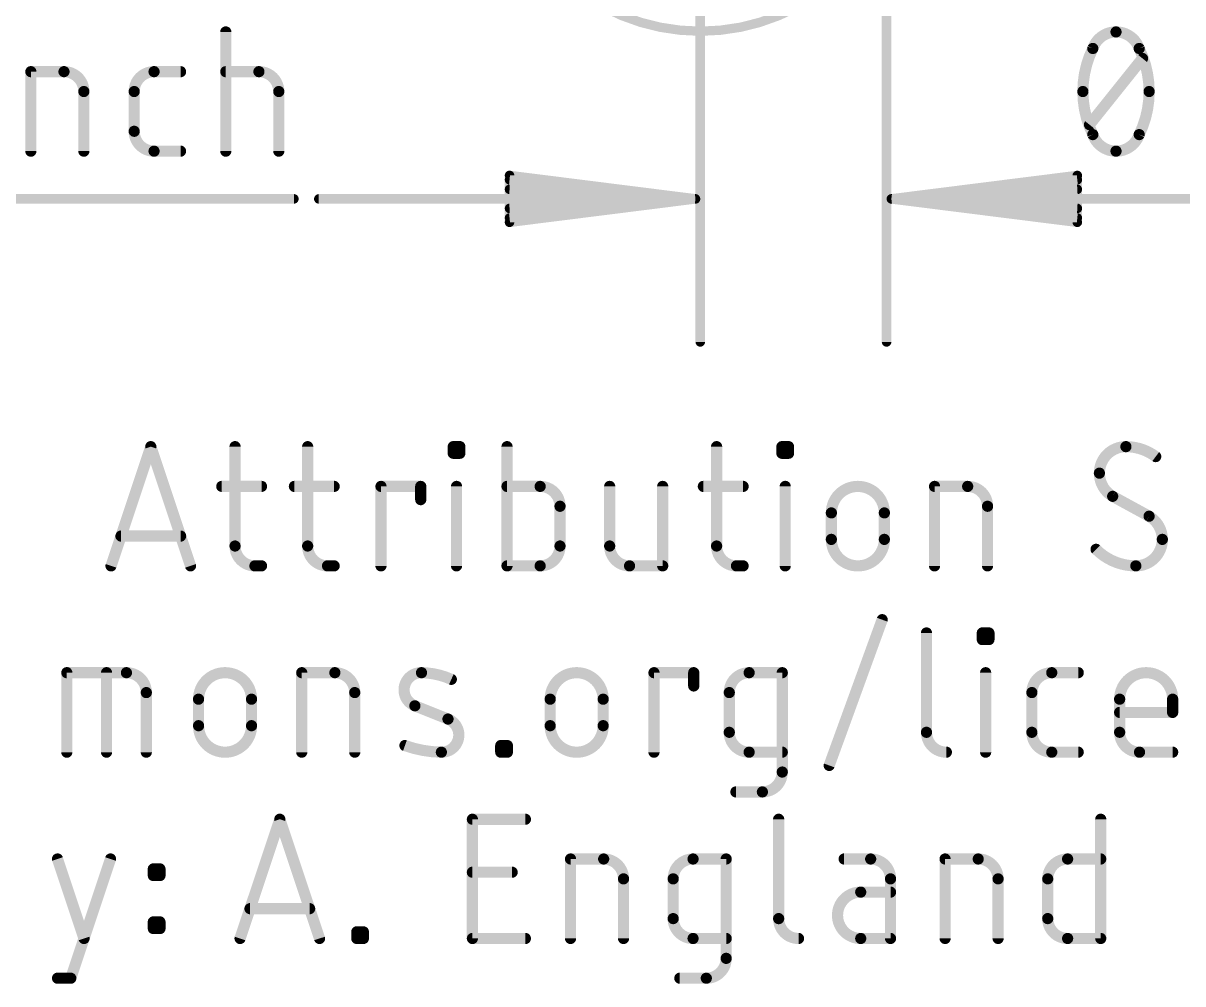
# Model space of a CAD drawing. Extents: x -33 to 53.6, y -13.2 to 65.9.
# Drawn here: x 11.09 to 26.9, y -13.24 to -0.14 of the extents above; entities that cross this region are included whole.
import ezdxf

# ---------------------------------------------------------------- set-up
doc = ezdxf.new("R2010")
doc.units = 0
for name, color, linetype in [('39', 12, 'CONTINUOUS'), ('47', 253, 'CONTINUOUS'), ('51', 253, 'CONTINUOUS')]:
    doc.layers.add(name, color=color, linetype=linetype)

msp = doc.modelspace()

# ---------------------------------------------------------------- linework, layer by layer
at = {"layer": '39', "const_width": 0.127}
msp.add_lwpolyline([(20.32, -0.254, 1), (20.32, 5.334, 1), (20.32, -0.254)], format="xyb", dxfattribs=at)
at = {"layer": '47'}
for points, const_width in [([(20.32, 2.54), (20.32, -4.49)], 0.13), ([(22.86, 2.54), (22.86, -4.49)], 0.13), ([(13.8516, -1.8893), (13.8516, -0.2637)], 0.1524), ([(25.6265, -1.5281), (26.349, -0.6249)], 0.1524), ([(11.1943, -1.8893), (11.1943, -0.8056)], 0.1524), ([(11.1943, -0.8056), (11.6458, -0.8056)], 0.1524), ([(12.8738, -0.8056), (13.235, -0.8056)], 0.1524), ([(13.8516, -0.8056), (14.3031, -0.8056)], 0.1524), ([(11.9168, -1.0765), (11.9168, -1.8893)], 0.1524), ([(12.6028, -1.6184), (12.6028, -1.0765)], 0.1524), ([(14.5741, -1.0765), (14.5741, -1.8893)], 0.1524), ([(13.235, -1.8893), (12.8738, -1.8893)], 0.1524), ([(20.255, -2.54), (17.72, -2.2208)], 0.13), ([(17.72, -2.2208), (17.72, -2.8592)], 0.13), ([(22.925, -2.54), (25.46, -2.2208)], 0.13), ([(25.46, -2.2208), (25.46, -2.8592)], 0.13), ([(20.255, -2.54), (17.72, -2.28)], 0.13), ([(20.255, -2.54), (17.72, -2.41)], 0.13), ([(22.925, -2.54), (25.46, -2.28)], 0.13), ([(22.925, -2.54), (25.46, -2.41)], 0.13), ([(2.605, -2.54), (14.7799, -2.54)], 0.13), ([(20.255, -2.54), (15.12, -2.54)], 0.13), ([(17.72, -2.8592), (20.255, -2.54)], 0.13), ([(17.72, -2.67), (20.255, -2.54)], 0.13), ([(17.72, -2.8), (20.255, -2.54)], 0.13), ([(22.925, -2.54), (35.0999, -2.54)], 0.13), ([(25.46, -2.8592), (22.925, -2.54)], 0.13), ([(25.46, -2.67), (22.925, -2.54)], 0.13), ([(25.46, -2.8), (22.925, -2.54)], 0.13), ([(14.0462, -12.6238), (14.5881, -10.9982)], 0.1524), ([(14.5881, -10.9982), (15.1299, -12.6238)], 0.1524), ([(17.2136, -12.6238), (17.2136, -10.9982)], 0.1524), ([(17.2136, -10.9982), (17.9361, -10.9982)], 0.1524), ([(21.3888, -10.9982), (21.3888, -12.3529)], 0.1524), ([(25.7796, -10.9982), (25.7796, -12.6238)], 0.1524), ([(18.5515, -12.6238), (18.5515, -11.5401)], 0.1524), ([(18.5515, -11.5401), (19.003, -11.5401)], 0.1524), ([(20.2219, -11.5401), (20.6734, -11.5401)], 0.1524), ([(20.6734, -11.5401), (20.6734, -12.8947)], 0.1524), ([(22.643, -11.5401), (22.2817, -11.5401)], 0.1524), ([(23.6577, -12.6238), (23.6577, -11.5401)], 0.1524), ([(23.6577, -11.5401), (24.1092, -11.5401)], 0.1524), ([(25.3281, -11.5401), (25.7796, -11.5401)], 0.1524), ([(17.2136, -11.7207), (17.7555, -11.7207)], 0.1524), ([(19.2739, -11.811), (19.2739, -12.6238)], 0.1524), ([(19.9509, -12.3529), (19.9509, -11.811)], 0.1524), ([(22.9139, -12.6238), (22.9139, -11.811)], 0.1524), ([(24.3801, -11.811), (24.3801, -12.6238)], 0.1524), ([(25.0571, -12.3529), (25.0571, -11.811)], 0.1524), ([(22.9139, -11.9916), (22.5075, -11.9916)], 0.1524), ([(14.9945, -12.2174), (14.1817, -12.2174)], 0.1524), ([(15.6371, -12.6238), (15.6371, -12.5335)], 0.1524), ([(15.6371, -12.5335), (15.7274, -12.5335)], 0.1524), ([(15.7274, -12.5335), (15.7274, -12.6238)], 0.1524), ([(15.7274, -12.6238), (15.6371, -12.6238)], 0.1524), ([(17.9361, -12.6238), (17.2136, -12.6238)], 0.1524), ([(20.6734, -12.6238), (20.2219, -12.6238)], 0.1524), ([(22.5075, -12.6238), (22.9139, -12.6238)], 0.1524), ([(25.7796, -12.6238), (25.3281, -12.6238)], 0.1524), ([(20.4025, -13.1657), (20.0412, -13.1657)], 0.1524)]:
    msp.add_lwpolyline(points, dxfattribs=dict(at, const_width=const_width))
for points, const_width in [([(13.8897, -0.2637, 1), (13.8135, -0.2637)], 0.0762), ([(25.9878, -0.2637, 0.3205), (25.6717, -0.4895)], 0.1524), ([(26.3038, -0.4895, 0.3205), (25.9878, -0.2637)], 0.1524), ([(25.9878, -0.2256, 1), (25.9878, -0.3018)], 0.0762), ([(25.9878, -0.3018, 1), (25.9878, -0.2256)], 0.0762), ([(25.6717, -0.4895, 0.1139), (25.5362, -1.0765)], 0.1524), ([(25.6356, -0.4771, 1), (25.7077, -0.5018)], 0.0762), ([(25.7059, -0.5062, 1), (25.6374, -0.4728)], 0.0762), ([(26.4393, -1.0765, 0.1139), (26.3038, -0.4895)], 0.1524), ([(26.3381, -0.4728, 1), (26.2696, -0.5062)], 0.0762), ([(26.2678, -0.5018, 1), (26.3399, -0.4771)], 0.0762), ([(26.3788, -0.6487, 1), (26.3192, -0.6011)], 0.0762), ([(11.2324, -0.8056, 1), (11.1562, -0.8056)], 0.0762), ([(11.1943, -0.7675, 1), (11.1943, -0.8437)], 0.0762), ([(11.9168, -1.0765, 0.4142), (11.6458, -0.8056)], 0.1524), ([(11.6458, -0.7675, 1), (11.6458, -0.8437)], 0.0762), ([(11.6458, -0.8437, 1), (11.6458, -0.7675)], 0.0762), ([(12.8738, -0.8056, 0.4142), (12.6028, -1.0765)], 0.1524), ([(12.8738, -0.7675, 1), (12.8738, -0.8437)], 0.0762), ([(12.8738, -0.8437, 1), (12.8738, -0.7675)], 0.0762), ([(13.235, -0.8437, 1), (13.235, -0.7675)], 0.0762), ([(13.8516, -0.7675, 1), (13.8516, -0.8437)], 0.0762), ([(14.5741, -1.0765, 0.4142), (14.3031, -0.8056)], 0.1524), ([(14.3031, -0.7675, 1), (14.3031, -0.8437)], 0.0762), ([(14.3031, -0.8437, 1), (14.3031, -0.7675)], 0.0762), ([(11.9549, -1.0765, 1), (11.8787, -1.0765)], 0.0762), ([(11.8787, -1.0765, 1), (11.9549, -1.0765)], 0.0762), ([(12.6409, -1.0765, 1), (12.5647, -1.0765)], 0.0762), ([(12.5647, -1.0765, 1), (12.6409, -1.0765)], 0.0762), ([(14.6122, -1.0765, 1), (14.536, -1.0765)], 0.0762), ([(14.536, -1.0765, 1), (14.6122, -1.0765)], 0.0762), ([(25.5362, -1.0765, 0.1139), (25.6717, -1.6635)], 0.1524), ([(25.5743, -1.0765, 1), (25.4981, -1.0765)], 0.0762), ([(25.4981, -1.0765, 1), (25.5743, -1.0765)], 0.0762), ([(26.3038, -1.6635, 0.1139), (26.4393, -1.0765)], 0.1524), ([(26.4774, -1.0765, 1), (26.4012, -1.0765)], 0.0762), ([(26.4012, -1.0765, 1), (26.4774, -1.0765)], 0.0762), ([(12.6028, -1.6184, 0.4142), (12.8738, -1.8893)], 0.1524), ([(12.6409, -1.6184, 1), (12.5647, -1.6184)], 0.0762), ([(12.5647, -1.6184, 1), (12.6409, -1.6184)], 0.0762), ([(25.5968, -1.5043, 1), (25.6563, -1.5519)], 0.0762), ([(25.7077, -1.6512, 1), (25.6356, -1.6759)], 0.0762), ([(25.6717, -1.6635, 0.3205), (25.9878, -1.8893)], 0.1524), ([(25.6374, -1.6802, 1), (25.7059, -1.6468)], 0.0762), ([(25.9878, -1.8893, 0.3205), (26.3038, -1.6635)], 0.1524), ([(26.2696, -1.6468, 1), (26.3381, -1.6802)], 0.0762), ([(26.3399, -1.6759, 1), (26.2678, -1.6512)], 0.0762), ([(11.1562, -1.8893, 1), (11.2324, -1.8893)], 0.0762), ([(11.8787, -1.8893, 1), (11.9549, -1.8893)], 0.0762), ([(12.8738, -1.8512, 1), (12.8738, -1.9274)], 0.0762), ([(12.8738, -1.9274, 1), (12.8738, -1.8512)], 0.0762), ([(13.235, -1.9274, 1), (13.235, -1.8512)], 0.0762), ([(13.8135, -1.8893, 1), (13.8897, -1.8893)], 0.0762), ([(14.536, -1.8893, 1), (14.6122, -1.8893)], 0.0762), ([(25.9878, -1.8512, 1), (25.9878, -1.9274)], 0.0762), ([(25.9878, -1.9274, 1), (25.9878, -1.8512)], 0.0762), ([(17.7241, -2.1885, 1), (17.7159, -2.253)], 0.065), ([(17.7525, -2.2208, 1), (17.6875, -2.2208)], 0.065), ([(25.4925, -2.2208, 1), (25.4275, -2.2208)], 0.065), ([(25.4641, -2.253, 1), (25.4559, -2.1885)], 0.065), ([(17.7233, -2.2477, 1), (17.7167, -2.3123)], 0.065), ([(17.7217, -2.3775, 1), (17.7183, -2.4425)], 0.065), ([(25.4633, -2.3123, 1), (25.4567, -2.2477)], 0.065), ([(25.4617, -2.4425, 1), (25.4583, -2.3775)], 0.065), ([(14.7799, -2.5725, 1), (14.7799, -2.5075)], 0.065), ([(15.12, -2.5075, 1), (15.12, -2.5725)], 0.065), ([(20.2591, -2.5722, 1), (20.2509, -2.5078)], 0.065), ([(20.2509, -2.5722, 1), (20.2591, -2.5078)], 0.065), ([(20.2583, -2.5723, 1), (20.2517, -2.5077)], 0.065), ([(20.2517, -2.5723, 1), (20.2583, -2.5077)], 0.065), ([(20.2533, -2.5725, 1), (20.2567, -2.5075)], 0.065), ([(20.2567, -2.5725, 1), (20.2533, -2.5075)], 0.065), ([(20.255, -2.5725, 1), (20.255, -2.5075)], 0.065), ([(22.925, -2.5075, 1), (22.925, -2.5725)], 0.065), ([(22.9291, -2.5078, 1), (22.9209, -2.5722)], 0.065), ([(22.9233, -2.5075, 1), (22.9267, -2.5725)], 0.065), ([(22.9267, -2.5075, 1), (22.9233, -2.5725)], 0.065), ([(22.9283, -2.5077, 1), (22.9217, -2.5723)], 0.065), ([(22.9217, -2.5077, 1), (22.9283, -2.5723)], 0.065), ([(22.9209, -2.5078, 1), (22.9291, -2.5722)], 0.065), ([(17.7183, -2.6375, 1), (17.7217, -2.7025)], 0.065), ([(25.4583, -2.7025, 1), (25.4617, -2.6375)], 0.065), ([(17.7167, -2.7677, 1), (17.7233, -2.8323)], 0.065), ([(17.7159, -2.827, 1), (17.7241, -2.8915)], 0.065), ([(17.6875, -2.8592, 1), (17.7525, -2.8592)], 0.065), ([(25.4275, -2.8592, 1), (25.4925, -2.8592)], 0.065), ([(25.4559, -2.8915, 1), (25.4641, -2.827)], 0.065), ([(25.4567, -2.8323, 1), (25.4633, -2.7677)], 0.065), ([(20.2875, -4.49, 1), (20.3525, -4.49)], 0.065), ([(22.8275, -4.49, 1), (22.8925, -4.49)], 0.065), ([(14.6242, -10.9862, 1), (14.5519, -11.0102)], 0.0762), ([(14.6242, -11.0102, 1), (14.5519, -10.9862)], 0.0762), ([(17.2517, -10.9982, 1), (17.1755, -10.9982)], 0.0762), ([(17.2136, -10.9601, 1), (17.2136, -11.0363)], 0.0762), ([(17.9361, -11.0363, 1), (17.9361, -10.9601)], 0.0762), ([(21.4269, -10.9982, 1), (21.3507, -10.9982)], 0.0762), ([(25.8177, -10.9982, 1), (25.7415, -10.9982)], 0.0762), ([(18.5896, -11.5401, 1), (18.5134, -11.5401)], 0.0762), ([(18.5515, -11.502, 1), (18.5515, -11.5782)], 0.0762), ([(19.2739, -11.811, 0.4142), (19.003, -11.5401)], 0.1524), ([(19.003, -11.502, 1), (19.003, -11.5782)], 0.0762), ([(19.003, -11.5782, 1), (19.003, -11.502)], 0.0762), ([(20.2219, -11.5401, 0.4142), (19.9509, -11.811)], 0.1524), ([(20.2219, -11.502, 1), (20.2219, -11.5782)], 0.0762), ([(20.2219, -11.5782, 1), (20.2219, -11.502)], 0.0762), ([(20.7115, -11.5401, 1), (20.6353, -11.5401)], 0.0762), ([(20.6734, -11.5782, 1), (20.6734, -11.502)], 0.0762), ([(22.2817, -11.502, 1), (22.2817, -11.5782)], 0.0762), ([(22.9139, -11.811, 0.4142), (22.643, -11.5401)], 0.1524), ([(22.643, -11.502, 1), (22.643, -11.5782)], 0.0762), ([(22.643, -11.5782, 1), (22.643, -11.502)], 0.0762), ([(23.6958, -11.5401, 1), (23.6196, -11.5401)], 0.0762), ([(23.6577, -11.502, 1), (23.6577, -11.5782)], 0.0762), ([(24.3801, -11.811, 0.4142), (24.1092, -11.5401)], 0.1524), ([(24.1092, -11.502, 1), (24.1092, -11.5782)], 0.0762), ([(24.1092, -11.5782, 1), (24.1092, -11.502)], 0.0762), ([(25.3281, -11.5401, 0.4142), (25.0571, -11.811)], 0.1524), ([(25.3281, -11.502, 1), (25.3281, -11.5782)], 0.0762), ([(25.3281, -11.5782, 1), (25.3281, -11.502)], 0.0762), ([(25.7796, -11.5782, 1), (25.7796, -11.502)], 0.0762), ([(17.2136, -11.6826, 1), (17.2136, -11.7588)], 0.0762), ([(17.7555, -11.7588, 1), (17.7555, -11.6826)], 0.0762), ([(19.312, -11.811, 1), (19.2358, -11.811)], 0.0762), ([(19.2358, -11.811, 1), (19.312, -11.811)], 0.0762), ([(19.989, -11.811, 1), (19.9128, -11.811)], 0.0762), ([(19.9128, -11.811, 1), (19.989, -11.811)], 0.0762), ([(22.952, -11.811, 1), (22.8758, -11.811)], 0.0762), ([(22.8758, -11.811, 1), (22.952, -11.811)], 0.0762), ([(24.4182, -11.811, 1), (24.342, -11.811)], 0.0762), ([(24.342, -11.811, 1), (24.4182, -11.811)], 0.0762), ([(25.0952, -11.811, 1), (25.019, -11.811)], 0.0762), ([(25.019, -11.811, 1), (25.0952, -11.811)], 0.0762), ([(22.5075, -11.9916, 1), (22.5075, -12.6238)], 0.1524), ([(22.5075, -11.9535, 1), (22.5075, -12.0297)], 0.0762), ([(22.5075, -12.0297, 1), (22.5075, -11.9535)], 0.0762), ([(22.9139, -12.0297, 1), (22.9139, -11.9535)], 0.0762), ([(14.1817, -12.1793, 1), (14.1817, -12.2555)], 0.0762), ([(14.9945, -12.2555, 1), (14.9945, -12.1793)], 0.0762), ([(19.9509, -12.3529, 0.4142), (20.2219, -12.6238)], 0.1524), ([(19.989, -12.3529, 1), (19.9128, -12.3529)], 0.0762), ([(19.9128, -12.3529, 1), (19.989, -12.3529)], 0.0762), ([(21.3888, -12.3529, 0.4142), (21.6597, -12.6238)], 0.1524), ([(21.4269, -12.3529, 1), (21.3507, -12.3529)], 0.0762), ([(21.3507, -12.3529, 1), (21.4269, -12.3529)], 0.0762), ([(25.0571, -12.3529, 0.4142), (25.3281, -12.6238)], 0.1524), ([(25.0952, -12.3529, 1), (25.019, -12.3529)], 0.0762), ([(25.019, -12.3529, 1), (25.0952, -12.3529)], 0.0762), ([(15.6752, -12.5335, 1), (15.599, -12.5335)], 0.0762), ([(15.6371, -12.4954, 1), (15.6371, -12.5716)], 0.0762), ([(15.7655, -12.5335, 1), (15.6893, -12.5335)], 0.0762), ([(15.7274, -12.5716, 1), (15.7274, -12.4954)], 0.0762), ([(14.0101, -12.6118, 1), (14.0823, -12.6358)], 0.0762), ([(15.0938, -12.6358, 1), (15.1661, -12.6118)], 0.0762), ([(15.6371, -12.5857, 1), (15.6371, -12.6619)], 0.0762), ([(15.599, -12.6238, 1), (15.6752, -12.6238)], 0.0762), ([(15.6893, -12.6238, 1), (15.7655, -12.6238)], 0.0762), ([(15.7274, -12.6619, 1), (15.7274, -12.5857)], 0.0762), ([(17.2136, -12.5857, 1), (17.2136, -12.6619)], 0.0762), ([(17.1755, -12.6238, 1), (17.2517, -12.6238)], 0.0762), ([(17.9361, -12.6619, 1), (17.9361, -12.5857)], 0.0762), ([(18.5134, -12.6238, 1), (18.5896, -12.6238)], 0.0762), ([(19.2358, -12.6238, 1), (19.312, -12.6238)], 0.0762), ([(20.2219, -12.5857, 1), (20.2219, -12.6619)], 0.0762), ([(20.2219, -12.6619, 1), (20.2219, -12.5857)], 0.0762), ([(20.6734, -12.6619, 1), (20.6734, -12.5857)], 0.0762), ([(21.6597, -12.6619, 1), (21.6597, -12.5857)], 0.0762), ([(22.5075, -12.5857, 1), (22.5075, -12.6619)], 0.0762), ([(22.5075, -12.6619, 1), (22.5075, -12.5857)], 0.0762), ([(22.8758, -12.6238, 1), (22.952, -12.6238)], 0.0762), ([(22.9139, -12.6619, 1), (22.9139, -12.5857)], 0.0762), ([(23.6196, -12.6238, 1), (23.6958, -12.6238)], 0.0762), ([(24.342, -12.6238, 1), (24.4182, -12.6238)], 0.0762), ([(25.3281, -12.5857, 1), (25.3281, -12.6619)], 0.0762), ([(25.3281, -12.6619, 1), (25.3281, -12.5857)], 0.0762), ([(25.7415, -12.6238, 1), (25.8177, -12.6238)], 0.0762), ([(25.7796, -12.6619, 1), (25.7796, -12.5857)], 0.0762), ([(20.4025, -13.1657, 0.4142), (20.6734, -12.8947)], 0.1524), ([(20.7115, -12.8947, 1), (20.6353, -12.8947)], 0.0762), ([(20.6353, -12.8947, 1), (20.7115, -12.8947)], 0.0762), ([(20.0412, -13.1276, 1), (20.0412, -13.2038)], 0.0762), ([(20.4025, -13.1276, 1), (20.4025, -13.2038)], 0.0762), ([(20.4025, -13.2038, 1), (20.4025, -13.1276)], 0.0762)]:
    msp.add_lwpolyline(points, format="xyb", dxfattribs=dict(at, const_width=const_width))
at = {"layer": '51', "const_width": 0.1524}
for points in [[(12.2873, -7.5438), (12.8291, -5.9182)], [(12.8291, -5.9182), (13.371, -7.5438)], [(13.9777, -5.9182), (13.9777, -7.2729)], [(14.9677, -5.9182), (14.9677, -7.2729)], [(16.9523, -6.0085), (16.9523, -5.9182)], [(16.9523, -5.9182), (17.0426, -5.9182)], [(17.0426, -5.9182), (17.0426, -6.0085)], [(17.6856, -5.9182), (17.6856, -7.5438)], [(20.5428, -5.9182), (20.5428, -7.2729)], [(21.4332, -6.0085), (21.4332, -5.9182)], [(21.4332, -5.9182), (21.5235, -5.9182)], [(21.5235, -5.9182), (21.5235, -6.0085)], [(17.0426, -6.0085), (16.9523, -6.0085)], [(21.5235, -6.0085), (21.4332, -6.0085)], [(13.7971, -6.4601), (14.3389, -6.4601)], [(14.787, -6.4601), (15.3289, -6.4601)], [(15.9673, -7.5438), (15.9673, -6.4601)], [(15.9673, -6.4601), (16.5092, -6.4601)], [(16.5092, -6.4601), (16.5092, -6.6407)], [(16.9974, -7.5438), (16.9974, -6.4601)], [(18.1372, -6.4601), (17.6856, -6.4601)], [(19.0851, -6.4601), (19.0851, -7.2729)], [(19.8076, -7.5438), (19.8076, -6.4601)], [(20.3622, -6.4601), (20.904, -6.4601)], [(21.4784, -7.5438), (21.4784, -6.4601)], [(23.5139, -7.5438), (23.5139, -6.4601)], [(23.5139, -6.4601), (23.9655, -6.4601)], [(26.4387, -6.8665), (25.942, -6.5955)], [(18.4081, -7.2729), (18.4081, -6.731)], [(22.1071, -7.1826), (22.1071, -6.8213)], [(22.8296, -6.8213), (22.8296, -7.1826)], [(24.2364, -6.731), (24.2364, -7.5438)], [(13.2355, -7.1374), (12.4227, -7.1374)], [(14.2486, -7.5438), (14.3389, -7.5438)], [(15.2386, -7.5438), (15.3289, -7.5438)], [(17.6856, -7.5438), (18.1372, -7.5438)], [(19.356, -7.5438), (19.8076, -7.5438)], [(20.8137, -7.5438), (20.904, -7.5438)], [(22.0775, -10.2644), (22.8, -8.2776)], [(23.4038, -8.4582), (23.4038, -9.8129)], [(24.1651, -8.5485), (24.1651, -8.4582)], [(24.1651, -8.4582), (24.2554, -8.4582)], [(24.2554, -8.5485), (24.1651, -8.5485)], [(24.2554, -8.4582), (24.2554, -8.5485)], [(11.6845, -10.0838), (11.6845, -9.0001)], [(11.6845, -9.0001), (12.4973, -9.0001)], [(12.2263, -10.0838), (12.2263, -9.0001)], [(14.8871, -10.0838), (14.8871, -9.0001)], [(14.8871, -9.0001), (15.3387, -9.0001)], [(19.6892, -10.0838), (19.6892, -9.0001)], [(19.6892, -9.0001), (20.2311, -9.0001)], [(20.2311, -9.0001), (20.2311, -9.1807)], [(20.9864, -9.0001), (21.4379, -9.0001)], [(21.4379, -9.0001), (21.4379, -10.3547)], [(24.2103, -10.0838), (24.2103, -9.0001)], [(25.1117, -9.0001), (25.4729, -9.0001)], [(12.7682, -9.271), (12.7682, -10.0838)], [(13.4803, -9.7226), (13.4803, -9.3613)], [(14.2028, -9.3613), (14.2028, -9.7226)], [(15.6096, -9.271), (15.6096, -10.0838)], [(18.2739, -9.7226), (18.2739, -9.3613)], [(18.9964, -9.3613), (18.9964, -9.7226)], [(20.7155, -9.8129), (20.7155, -9.271)], [(24.8408, -9.8129), (24.8408, -9.271)], [(26.0374, -9.8129), (26.0374, -9.3613)], [(26.7599, -9.3613), (26.7599, -9.5419)], [(16.881, -9.6322), (16.4294, -9.4516)], [(26.7599, -9.5419), (26.0374, -9.5419)], [(17.6, -10.0838), (17.6, -9.9935)], [(17.6, -9.9935), (17.6903, -9.9935)], [(17.6903, -9.9935), (17.6903, -10.0838)], [(17.6903, -10.0838), (17.6, -10.0838)], [(21.4379, -10.0838), (20.9864, -10.0838)], [(25.4729, -10.0838), (25.1117, -10.0838)], [(26.7599, -10.0838), (26.3083, -10.0838)], [(21.167, -10.6257), (20.8058, -10.6257)], [(11.5578, -11.5401), (11.919, -12.6238)], [(11.7384, -13.1657), (12.2803, -11.5401)], [(12.8639, -11.7658), (12.8639, -11.6755)], [(12.8639, -11.6755), (12.9542, -11.6755)], [(12.9542, -11.7658), (12.8639, -11.7658)], [(12.9542, -11.6755), (12.9542, -11.7658)], [(12.8639, -12.4883), (12.8639, -12.398)], [(12.8639, -12.398), (12.9542, -12.398)], [(12.9542, -12.398), (12.9542, -12.4883)], [(12.9542, -12.4883), (12.8639, -12.4883)], [(11.5578, -13.1657), (11.7384, -13.1657)]]:
    msp.add_lwpolyline(points, dxfattribs=at)
at = {"layer": '51'}
for points, const_width in [([(12.8653, -5.9062, 1), (12.793, -5.9302)], 0.0762), ([(12.8653, -5.9302, 1), (12.793, -5.9062)], 0.0762), ([(14.0158, -5.9182, 1), (13.9396, -5.9182)], 0.0762), ([(15.0058, -5.9182, 1), (14.9296, -5.9182)], 0.0762), ([(16.9904, -5.9182, 1), (16.9142, -5.9182)], 0.0762), ([(16.9523, -5.8801, 1), (16.9523, -5.9563)], 0.0762), ([(17.0807, -5.9182, 1), (17.0045, -5.9182)], 0.0762), ([(17.0426, -5.9563, 1), (17.0426, -5.8801)], 0.0762), ([(17.7237, -5.9182, 1), (17.6475, -5.9182)], 0.0762), ([(20.5809, -5.9182, 1), (20.5047, -5.9182)], 0.0762), ([(21.4713, -5.9182, 1), (21.3951, -5.9182)], 0.0762), ([(21.4332, -5.8801, 1), (21.4332, -5.9563)], 0.0762), ([(21.5616, -5.9182, 1), (21.4854, -5.9182)], 0.0762), ([(21.5235, -5.9563, 1), (21.5235, -5.8801)], 0.0762), ([(26.1226, -5.9182, 0.4142), (25.7613, -6.2794)], 0.1524), ([(26.529, -6.0537, 0.1623), (26.1226, -5.9182)], 0.1524), ([(26.1226, -5.8801, 1), (26.1226, -5.9563)], 0.0762), ([(26.1226, -5.9563, 1), (26.1226, -5.8801)], 0.0762), ([(16.9523, -5.9704, 1), (16.9523, -6.0466)], 0.0762), ([(16.9142, -6.0085, 1), (16.9904, -6.0085)], 0.0762), ([(17.0045, -6.0085, 1), (17.0807, -6.0085)], 0.0762), ([(17.0426, -6.0466, 1), (17.0426, -5.9704)], 0.0762), ([(21.4332, -5.9704, 1), (21.4332, -6.0466)], 0.0762), ([(21.3951, -6.0085, 1), (21.4713, -6.0085)], 0.0762), ([(21.4854, -6.0085, 1), (21.5616, -6.0085)], 0.0762), ([(21.5235, -6.0466, 1), (21.5235, -5.9704)], 0.0762), ([(26.5061, -6.0841, 1), (26.5518, -6.0232)], 0.0762), ([(25.7613, -6.2794, 0.2656), (25.942, -6.5955)], 0.1524), ([(25.7994, -6.2794, 1), (25.7232, -6.2794)], 0.0762), ([(25.7232, -6.2794, 1), (25.7994, -6.2794)], 0.0762), ([(13.7971, -6.422, 1), (13.7971, -6.4982)], 0.0762), ([(14.3389, -6.4982, 1), (14.3389, -6.422)], 0.0762), ([(14.787, -6.422, 1), (14.787, -6.4982)], 0.0762), ([(15.3289, -6.4982, 1), (15.3289, -6.422)], 0.0762), ([(16.0054, -6.4601, 1), (15.9292, -6.4601)], 0.0762), ([(15.9673, -6.422, 1), (15.9673, -6.4982)], 0.0762), ([(16.5473, -6.4601, 1), (16.4711, -6.4601)], 0.0762), ([(16.5092, -6.4982, 1), (16.5092, -6.422)], 0.0762), ([(17.0355, -6.4601, 1), (16.9593, -6.4601)], 0.0762), ([(17.6856, -6.422, 1), (17.6856, -6.4982)], 0.0762), ([(18.4081, -6.731, 0.4142), (18.1372, -6.4601)], 0.1524), ([(18.1372, -6.422, 1), (18.1372, -6.4982)], 0.0762), ([(18.1372, -6.4982, 1), (18.1372, -6.422)], 0.0762), ([(19.1232, -6.4601, 1), (19.047, -6.4601)], 0.0762), ([(19.8457, -6.4601, 1), (19.7695, -6.4601)], 0.0762), ([(20.3622, -6.422, 1), (20.3622, -6.4982)], 0.0762), ([(20.904, -6.4982, 1), (20.904, -6.422)], 0.0762), ([(21.5165, -6.4601, 1), (21.4403, -6.4601)], 0.0762), ([(22.8296, -6.8213, 1), (22.1071, -6.8213)], 0.1524), ([(23.552, -6.4601, 1), (23.4758, -6.4601)], 0.0762), ([(23.5139, -6.422, 1), (23.5139, -6.4982)], 0.0762), ([(24.2364, -6.731, 0.4142), (23.9655, -6.4601)], 0.1524), ([(23.9655, -6.422, 1), (23.9655, -6.4982)], 0.0762), ([(23.9655, -6.4982, 1), (23.9655, -6.422)], 0.0762), ([(16.4711, -6.6407, 1), (16.5473, -6.6407)], 0.0762), ([(25.9602, -6.5621, 1), (25.9237, -6.629)], 0.0762), ([(25.9226, -6.6284, 1), (25.9613, -6.5627)], 0.0762), ([(18.4462, -6.731, 1), (18.37, -6.731)], 0.0762), ([(18.37, -6.731, 1), (18.4462, -6.731)], 0.0762), ([(22.1452, -6.8213, 1), (22.069, -6.8213)], 0.0762), ([(22.069, -6.8213, 1), (22.1452, -6.8213)], 0.0762), ([(22.8677, -6.8213, 1), (22.7915, -6.8213)], 0.0762), ([(22.7915, -6.8213, 1), (22.8677, -6.8213)], 0.0762), ([(24.2745, -6.731, 1), (24.1983, -6.731)], 0.0762), ([(24.1983, -6.731, 1), (24.2745, -6.731)], 0.0762), ([(26.458, -6.8336, 1), (26.4193, -6.8993)], 0.0762), ([(26.6193, -7.1826, 0.2656), (26.4387, -6.8665)], 0.1524), ([(26.4204, -6.8999, 1), (26.4569, -6.833)], 0.0762), ([(12.4227, -7.0993, 1), (12.4227, -7.1755)], 0.0762), ([(13.2355, -7.1755, 1), (13.2355, -7.0993)], 0.0762), ([(22.1071, -7.1826, 1), (22.8296, -7.1826)], 0.1524), ([(22.1452, -7.1826, 1), (22.069, -7.1826)], 0.0762), ([(22.8677, -7.1826, 1), (22.7915, -7.1826)], 0.0762), ([(26.2581, -7.5438, 0.4142), (26.6193, -7.1826)], 0.1524), ([(26.6574, -7.1826, 1), (26.5812, -7.1826)], 0.0762), ([(13.9777, -7.2729, 0.4142), (14.2486, -7.5438)], 0.1524), ([(14.0158, -7.2729, 1), (13.9396, -7.2729)], 0.0762), ([(13.9396, -7.2729, 1), (14.0158, -7.2729)], 0.0762), ([(14.9677, -7.2729, 0.4142), (15.2386, -7.5438)], 0.1524), ([(15.0058, -7.2729, 1), (14.9296, -7.2729)], 0.0762), ([(14.9296, -7.2729, 1), (15.0058, -7.2729)], 0.0762), ([(18.1372, -7.5438, 0.4142), (18.4081, -7.2729)], 0.1524), ([(18.4462, -7.2729, 1), (18.37, -7.2729)], 0.0762), ([(18.37, -7.2729, 1), (18.4462, -7.2729)], 0.0762), ([(19.0851, -7.2729, 0.4142), (19.356, -7.5438)], 0.1524), ([(19.1232, -7.2729, 1), (19.047, -7.2729)], 0.0762), ([(19.047, -7.2729, 1), (19.1232, -7.2729)], 0.0762), ([(20.5428, -7.2729, 0.4142), (20.8137, -7.5438)], 0.1524), ([(20.5809, -7.2729, 1), (20.5047, -7.2729)], 0.0762), ([(20.5047, -7.2729, 1), (20.5809, -7.2729)], 0.0762), ([(22.069, -7.1826, 1), (22.1452, -7.1826)], 0.0762), ([(22.7915, -7.1826, 1), (22.8677, -7.1826)], 0.0762), ([(25.7432, -7.2912, 1), (25.6891, -7.3449)], 0.0762), ([(25.7162, -7.318, 0.2), (26.2581, -7.5438)], 0.1524), ([(26.5812, -7.1826, 1), (26.6574, -7.1826)], 0.0762), ([(12.2511, -7.5318, 1), (12.3234, -7.5558)], 0.0762), ([(13.3348, -7.5558, 1), (13.4071, -7.5318)], 0.0762), ([(14.2486, -7.5057, 1), (14.2486, -7.5819)], 0.0762), ([(14.2486, -7.5819, 1), (14.2486, -7.5057)], 0.0762), ([(14.3389, -7.5819, 1), (14.3389, -7.5057)], 0.0762), ([(15.2386, -7.5057, 1), (15.2386, -7.5819)], 0.0762), ([(15.2386, -7.5819, 1), (15.2386, -7.5057)], 0.0762), ([(15.3289, -7.5819, 1), (15.3289, -7.5057)], 0.0762), ([(15.9292, -7.5438, 1), (16.0054, -7.5438)], 0.0762), ([(16.9593, -7.5438, 1), (17.0355, -7.5438)], 0.0762), ([(17.6856, -7.5057, 1), (17.6856, -7.5819)], 0.0762), ([(17.6475, -7.5438, 1), (17.7237, -7.5438)], 0.0762), ([(18.1372, -7.5057, 1), (18.1372, -7.5819)], 0.0762), ([(18.1372, -7.5819, 1), (18.1372, -7.5057)], 0.0762), ([(19.356, -7.5057, 1), (19.356, -7.5819)], 0.0762), ([(19.356, -7.5819, 1), (19.356, -7.5057)], 0.0762), ([(19.7695, -7.5438, 1), (19.8457, -7.5438)], 0.0762), ([(19.8076, -7.5819, 1), (19.8076, -7.5057)], 0.0762), ([(20.8137, -7.5057, 1), (20.8137, -7.5819)], 0.0762), ([(20.8137, -7.5819, 1), (20.8137, -7.5057)], 0.0762), ([(20.904, -7.5819, 1), (20.904, -7.5057)], 0.0762), ([(21.4403, -7.5438, 1), (21.5165, -7.5438)], 0.0762), ([(23.4758, -7.5438, 1), (23.552, -7.5438)], 0.0762), ([(24.1983, -7.5438, 1), (24.2745, -7.5438)], 0.0762), ([(26.2581, -7.5057, 1), (26.2581, -7.5819)], 0.0762), ([(26.2581, -7.5819, 1), (26.2581, -7.5057)], 0.0762), ([(22.8358, -8.2906, 1), (22.7642, -8.2646)], 0.0762), ([(23.4419, -8.4582, 1), (23.3657, -8.4582)], 0.0762), ([(24.2032, -8.4582, 1), (24.127, -8.4582)], 0.0762), ([(24.1651, -8.4201, 1), (24.1651, -8.4963)], 0.0762), ([(24.1651, -8.5104, 1), (24.1651, -8.5866)], 0.0762), ([(24.127, -8.5485, 1), (24.2032, -8.5485)], 0.0762), ([(24.2935, -8.4582, 1), (24.2173, -8.4582)], 0.0762), ([(24.2173, -8.5485, 1), (24.2935, -8.5485)], 0.0762), ([(24.2554, -8.4963, 1), (24.2554, -8.4201)], 0.0762), ([(24.2554, -8.5866, 1), (24.2554, -8.5104)], 0.0762), ([(11.7226, -9.0001, 1), (11.6464, -9.0001)], 0.0762), ([(11.6845, -8.962, 1), (11.6845, -9.0382)], 0.0762), ([(12.2644, -9.0001, 1), (12.1882, -9.0001)], 0.0762), ([(12.7682, -9.271, 0.4142), (12.4973, -9.0001)], 0.1524), ([(12.4973, -8.962, 1), (12.4973, -9.0382)], 0.0762), ([(12.4973, -9.0382, 1), (12.4973, -8.962)], 0.0762), ([(14.2028, -9.3613, 1), (13.4803, -9.3613)], 0.1524), ([(14.9252, -9.0001, 1), (14.849, -9.0001)], 0.0762), ([(14.8871, -8.962, 1), (14.8871, -9.0382)], 0.0762), ([(15.6096, -9.271, 0.4142), (15.3387, -9.0001)], 0.1524), ([(15.3387, -8.962, 1), (15.3387, -9.0382)], 0.0762), ([(15.3387, -9.0382, 1), (15.3387, -8.962)], 0.0762), ([(16.5197, -9.0001, 0.8318), (16.4294, -9.4516)], 0.1524), ([(16.9261, -9.0904, 0.1026), (16.5197, -9.0001)], 0.1524), ([(16.5203, -8.962, 1), (16.5192, -9.0382)], 0.0762), ([(16.5192, -9.0382, 1), (16.5203, -8.962)], 0.0762), ([(18.9964, -9.3613, 1), (18.2739, -9.3613)], 0.1524), ([(19.7273, -9.0001, 1), (19.6511, -9.0001)], 0.0762), ([(19.6892, -8.962, 1), (19.6892, -9.0382)], 0.0762), ([(20.2692, -9.0001, 1), (20.193, -9.0001)], 0.0762), ([(20.2311, -9.0382, 1), (20.2311, -8.962)], 0.0762), ([(20.9864, -9.0001, 0.4142), (20.7155, -9.271)], 0.1524), ([(20.9864, -8.962, 1), (20.9864, -9.0382)], 0.0762), ([(20.9864, -9.0382, 1), (20.9864, -8.962)], 0.0762), ([(21.476, -9.0001, 1), (21.3998, -9.0001)], 0.0762), ([(21.4379, -9.0382, 1), (21.4379, -8.962)], 0.0762), ([(24.2484, -9.0001, 1), (24.1722, -9.0001)], 0.0762), ([(25.1117, -9.0001, 0.4142), (24.8408, -9.271)], 0.1524), ([(25.1117, -8.962, 1), (25.1117, -9.0382)], 0.0762), ([(25.1117, -9.0382, 1), (25.1117, -8.962)], 0.0762), ([(25.4729, -9.0382, 1), (25.4729, -8.962)], 0.0762), ([(26.7599, -9.3613, 1), (26.0374, -9.3613)], 0.1524), ([(16.9105, -9.1251, 1), (16.9418, -9.0556)], 0.0762), ([(20.193, -9.1807, 1), (20.2692, -9.1807)], 0.0762), ([(12.8063, -9.271, 1), (12.7301, -9.271)], 0.0762), ([(12.7301, -9.271, 1), (12.8063, -9.271)], 0.0762), ([(13.5184, -9.3613, 1), (13.4422, -9.3613)], 0.0762), ([(13.4422, -9.3613, 1), (13.5184, -9.3613)], 0.0762), ([(14.2409, -9.3613, 1), (14.1647, -9.3613)], 0.0762), ([(14.1647, -9.3613, 1), (14.2409, -9.3613)], 0.0762), ([(15.6477, -9.271, 1), (15.5715, -9.271)], 0.0762), ([(15.5715, -9.271, 1), (15.6477, -9.271)], 0.0762), ([(18.312, -9.3613, 1), (18.2358, -9.3613)], 0.0762), ([(18.2358, -9.3613, 1), (18.312, -9.3613)], 0.0762), ([(19.0345, -9.3613, 1), (18.9583, -9.3613)], 0.0762), ([(18.9583, -9.3613, 1), (19.0345, -9.3613)], 0.0762), ([(20.7536, -9.271, 1), (20.6774, -9.271)], 0.0762), ([(20.6774, -9.271, 1), (20.7536, -9.271)], 0.0762), ([(24.8789, -9.271, 1), (24.8027, -9.271)], 0.0762), ([(24.8027, -9.271, 1), (24.8789, -9.271)], 0.0762), ([(26.0755, -9.3613, 1), (25.9993, -9.3613)], 0.0762), ([(25.9993, -9.3613, 1), (26.0755, -9.3613)], 0.0762), ([(26.798, -9.3613, 1), (26.7218, -9.3613)], 0.0762), ([(26.7218, -9.3613, 1), (26.798, -9.3613)], 0.0762), ([(16.4436, -9.4163, 1), (16.4153, -9.487)], 0.0762), ([(16.4153, -9.487, 1), (16.4436, -9.4162)], 0.0762), ([(26.0374, -9.5038, 1), (26.0374, -9.58)], 0.0762), ([(26.7599, -9.58, 1), (26.7599, -9.5038)], 0.0762), ([(16.7907, -10.0838, 0.8318), (16.881, -9.6322)], 0.1524), ([(16.8951, -9.5969, 1), (16.8668, -9.6676)], 0.0762), ([(16.8668, -9.6676, 1), (16.8951, -9.5969)], 0.0762), ([(26.7218, -9.5419, 1), (26.798, -9.5419)], 0.0762), ([(13.4803, -9.7226, 1), (14.2028, -9.7226)], 0.1524), ([(13.5184, -9.7226, 1), (13.4422, -9.7226)], 0.0762), ([(13.4422, -9.7226, 1), (13.5184, -9.7226)], 0.0762), ([(14.2409, -9.7226, 1), (14.1647, -9.7226)], 0.0762), ([(14.1647, -9.7226, 1), (14.2409, -9.7226)], 0.0762), ([(18.2739, -9.7226, 1), (18.9964, -9.7226)], 0.1524), ([(18.312, -9.7226, 1), (18.2358, -9.7226)], 0.0762), ([(18.2358, -9.7226, 1), (18.312, -9.7226)], 0.0762), ([(19.0345, -9.7226, 1), (18.9583, -9.7226)], 0.0762), ([(18.9583, -9.7226, 1), (19.0345, -9.7226)], 0.0762), ([(20.7155, -9.8129, 0.4142), (20.9864, -10.0838)], 0.1524), ([(20.7536, -9.8129, 1), (20.6774, -9.8129)], 0.0762), ([(20.6774, -9.8129, 1), (20.7536, -9.8129)], 0.0762), ([(23.4038, -9.8129, 0.4142), (23.6747, -10.0838)], 0.1524), ([(23.4419, -9.8129, 1), (23.3657, -9.8129)], 0.0762), ([(23.3657, -9.8129, 1), (23.4419, -9.8129)], 0.0762), ([(24.8408, -9.8129, 0.4142), (25.1117, -10.0838)], 0.1524), ([(24.8789, -9.8129, 1), (24.8027, -9.8129)], 0.0762), ([(24.8027, -9.8129, 1), (24.8789, -9.8129)], 0.0762), ([(26.0374, -9.8129, 0.4142), (26.3083, -10.0838)], 0.1524), ([(26.0755, -9.8129, 1), (25.9993, -9.8129)], 0.0762), ([(25.9993, -9.8129, 1), (26.0755, -9.8129)], 0.0762), ([(16.3068, -9.9576, 1), (16.281, -10.0293)], 0.0762), ([(16.2939, -9.9935, 0.083), (16.7907, -10.0838)], 0.1524), ([(17.6381, -9.9935, 1), (17.5619, -9.9935)], 0.0762), ([(17.6, -9.9554, 1), (17.6, -10.0316)], 0.0762), ([(17.7284, -9.9935, 1), (17.6522, -9.9935)], 0.0762), ([(17.6903, -10.0316, 1), (17.6903, -9.9554)], 0.0762), ([(11.6464, -10.0838, 1), (11.7226, -10.0838)], 0.0762), ([(12.1882, -10.0838, 1), (12.2644, -10.0838)], 0.0762), ([(12.7301, -10.0838, 1), (12.8063, -10.0838)], 0.0762), ([(14.849, -10.0838, 1), (14.9252, -10.0838)], 0.0762), ([(15.5715, -10.0838, 1), (15.6477, -10.0838)], 0.0762), ([(16.7912, -10.0457, 1), (16.7901, -10.1219)], 0.0762), ([(16.7901, -10.1219, 1), (16.7912, -10.0457)], 0.0762), ([(17.6, -10.0457, 1), (17.6, -10.1219)], 0.0762), ([(17.5619, -10.0838, 1), (17.6381, -10.0838)], 0.0762), ([(17.6522, -10.0838, 1), (17.7284, -10.0838)], 0.0762), ([(17.6903, -10.1219, 1), (17.6903, -10.0457)], 0.0762), ([(19.6511, -10.0838, 1), (19.7273, -10.0838)], 0.0762), ([(20.9864, -10.0457, 1), (20.9864, -10.1219)], 0.0762), ([(20.9864, -10.1219, 1), (20.9864, -10.0457)], 0.0762), ([(21.4379, -10.1219, 1), (21.4379, -10.0457)], 0.0762), ([(23.6747, -10.1219, 1), (23.6747, -10.0457)], 0.0762), ([(24.1722, -10.0838, 1), (24.2484, -10.0838)], 0.0762), ([(25.1117, -10.0457, 1), (25.1117, -10.1219)], 0.0762), ([(25.1117, -10.1219, 1), (25.1117, -10.0457)], 0.0762), ([(25.4729, -10.1219, 1), (25.4729, -10.0457)], 0.0762), ([(26.3083, -10.0457, 1), (26.3083, -10.1219)], 0.0762), ([(26.3083, -10.1219, 1), (26.3083, -10.0457)], 0.0762), ([(26.7599, -10.1219, 1), (26.7599, -10.0457)], 0.0762), ([(22.0417, -10.2514, 1), (22.1133, -10.2774)], 0.0762), ([(21.167, -10.6257, 0.4142), (21.4379, -10.3547)], 0.1524), ([(21.476, -10.3547, 1), (21.3998, -10.3547)], 0.0762), ([(21.3998, -10.3547, 1), (21.476, -10.3547)], 0.0762), ([(20.8058, -10.5876, 1), (20.8058, -10.6638)], 0.0762), ([(21.167, -10.5876, 1), (21.167, -10.6638)], 0.0762), ([(21.167, -10.6638, 1), (21.167, -10.5876)], 0.0762), ([(11.5939, -11.528, 1), (11.5216, -11.5521)], 0.0762), ([(12.3164, -11.5521, 1), (12.2441, -11.528)], 0.0762), ([(12.902, -11.6755, 1), (12.8258, -11.6755)], 0.0762), ([(12.8639, -11.6374, 1), (12.8639, -11.7136)], 0.0762), ([(12.8639, -11.7277, 1), (12.8639, -11.8039)], 0.0762), ([(12.9923, -11.6755, 1), (12.9161, -11.6755)], 0.0762), ([(12.9542, -11.7136, 1), (12.9542, -11.6374)], 0.0762), ([(12.9542, -11.8039, 1), (12.9542, -11.7277)], 0.0762), ([(12.8258, -11.7658, 1), (12.902, -11.7658)], 0.0762), ([(12.9161, -11.7658, 1), (12.9923, -11.7658)], 0.0762), ([(12.902, -12.398, 1), (12.8258, -12.398)], 0.0762), ([(12.8639, -12.3599, 1), (12.8639, -12.4361)], 0.0762), ([(12.9923, -12.398, 1), (12.9161, -12.398)], 0.0762), ([(12.9542, -12.4361, 1), (12.9542, -12.3599)], 0.0762), ([(12.8639, -12.4502, 1), (12.8639, -12.5264)], 0.0762), ([(12.8258, -12.4883, 1), (12.902, -12.4883)], 0.0762), ([(12.9161, -12.4883, 1), (12.9923, -12.4883)], 0.0762), ([(12.9542, -12.5264, 1), (12.9542, -12.4502)], 0.0762), ([(11.8829, -12.6358, 1), (11.9552, -12.6118)], 0.0762), ([(11.5578, -13.1276, 1), (11.5578, -13.2038)], 0.0762), ([(11.7023, -13.1536, 1), (11.7746, -13.1777)], 0.0762), ([(11.7384, -13.2038, 1), (11.7384, -13.1276)], 0.0762)]:
    msp.add_lwpolyline(points, format="xyb", dxfattribs=dict(at, const_width=const_width))

doc.saveas('drawing.dxf')
